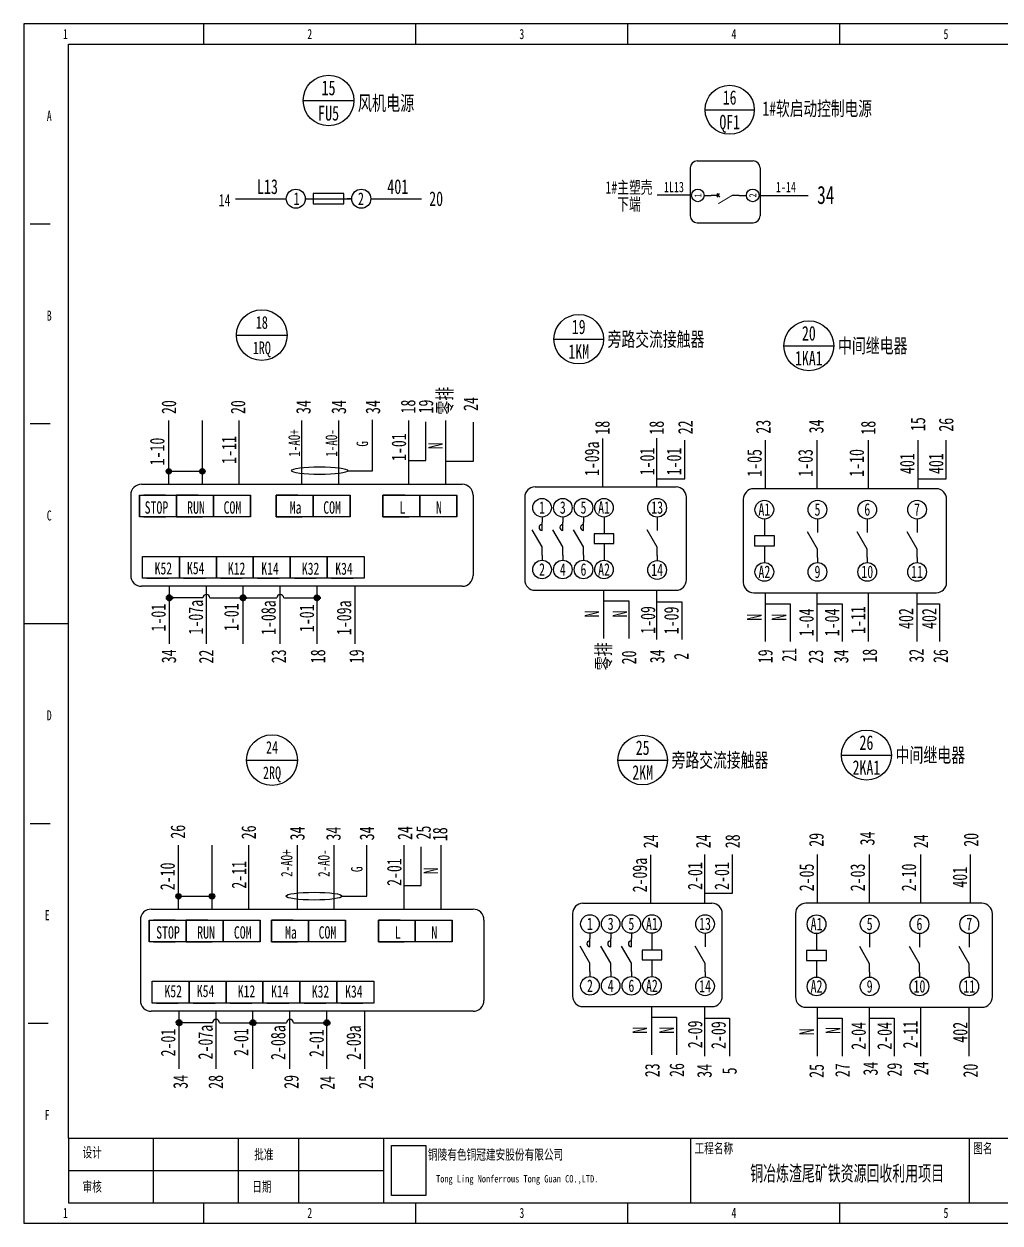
# Model space of a CAD drawing. Header units: millimetres. Extents: x 401220 to 2750366, y -101310 to 943175.
# Drawn here: x 1247710 to 1283485, y 279611 to 323583 of the extents above; entities that cross this region are included whole.
import ezdxf
from ezdxf.enums import TextEntityAlignment as Align

# ---------------------------------------------------------------- set-up
doc = ezdxf.new("R2010")
doc.units = ezdxf.units.MM
doc.linetypes.add('ACAD_ISO03W100', pattern=[30, 12, -18])
doc.layers.add('SW', color=8, linetype='Continuous', lineweight=20)
doc.styles.add('IDQSTYLE', font='NSimSun.ttf', dxfattribs={"width": 0.7})
doc.styles.add('标准', font='NSimSun.ttf', dxfattribs={"width": 0.667})

msp = doc.modelspace()

# ---------------------------------------------------------------- hatches: boundary and pattern name
h = msp.add_hatch(color=256)
h.dxf.hatch_style = 1
h.paths.add_polyline_path([(1253018.8, 307179.9), (1253018.8, 307278.2, -0.4142136), (1253117, 307179.9)])
h.paths.add_polyline_path([(1253018.8, 307081.7), (1253018.8, 307278.2, -0.4142136), (1253117, 307179.9, -0.4142136)])
h.paths.add_polyline_path([(1253018.8, 307081.7, -1), (1253018.8, 307278.2)])
h = msp.add_hatch(color=256)
h.dxf.hatch_style = 1
h.paths.add_polyline_path([(1253018.8, 307278.2), (1253018.8, 307179.9), (1253117, 307179.9, 0.4142136)])
h = msp.add_hatch(color=256)
h.dxf.hatch_style = 1
h.paths.add_polyline_path([(1254247.3, 307278.2), (1254247.3, 307179.9), (1254345.6, 307179.9, 0.4142136)])
h.paths.add_polyline_path([(1254345.6, 307179.9), (1254247.3, 307179.9), (1254247.3, 307081.7, 0.4142136)])
h.paths.add_polyline_path([(1254247.3, 307278.2, 0.4142136), (1254149.1, 307179.9, 0.4142136), (1254247.3, 307081.7), (1254247.3, 307179.9)])
at = {"linetype": 'ACAD_ISO03W100'}
h = msp.add_hatch(color=256, dxfattribs=at)
h.dxf.hatch_style = 1
h.paths.add_polyline_path([(1253041.3, 302650.5, 0.4142136), (1252929.8, 302539, 0.4142136), (1253041.3, 302427.6)])
h.paths.add_polyline_path([(1253041.3, 302427.6, 0.4142136), (1253152.7, 302539, 0.4142136), (1253041.3, 302650.5)])
h = msp.add_hatch(color=256, dxfattribs=at)
h.dxf.hatch_style = 1
h.paths.add_polyline_path([(1255748.8, 302650.5, 0.4142136), (1255637.4, 302539, 0.4142136), (1255748.8, 302427.6)])
h.paths.add_polyline_path([(1255748.8, 302427.6, 0.4142136), (1255860.3, 302539, 0.4142136), (1255748.8, 302650.5)])
h = msp.add_hatch(color=256, dxfattribs=at)
h.dxf.hatch_style = 1
h.paths.add_polyline_path([(1258456.4, 302650.5, 0.4142136), (1258344.9, 302539, 0.4142136), (1258456.4, 302427.6)])
h.paths.add_polyline_path([(1258456.4, 302427.6, 0.4142136), (1258567.8, 302539, 0.4142136), (1258456.4, 302650.5)])
h = msp.add_hatch(color=256)
h.dxf.hatch_style = 1
h.paths.add_polyline_path([(1253373.5, 291694.5), (1253373.5, 291596.3), (1253471.7, 291596.3, 0.4142136)])
h.paths.add_polyline_path([(1253471.7, 291596.3), (1253373.5, 291596.3), (1253373.5, 291498.1, 0.4142136)])
h.paths.add_polyline_path([(1253373.5, 291694.5, 0.4142136), (1253275.3, 291596.3, 0.4142136), (1253373.5, 291498.1), (1253373.5, 291596.3)])
h = msp.add_hatch(color=256)
h.dxf.hatch_style = 1
h.paths.add_polyline_path([(1254602.1, 291694.5), (1254602.1, 291596.3), (1254700.3, 291596.3, 0.4142136)])
h.paths.add_polyline_path([(1254700.3, 291596.3), (1254602.1, 291596.3), (1254602.1, 291498.1, 0.4142136)])
h.paths.add_polyline_path([(1254602.1, 291694.5, 0.4142136), (1254503.8, 291596.3, 0.4142136), (1254602.1, 291498.1), (1254602.1, 291596.3)])
h = msp.add_hatch(color=256, dxfattribs=at)
h.dxf.hatch_style = 1
h.paths.add_polyline_path([(1253396, 287066.8, 0.4142136), (1253284.5, 286955.4, 0.4142136), (1253396, 286843.9)])
h.paths.add_polyline_path([(1253396, 286843.9, 0.4142136), (1253507.4, 286955.4, 0.4142136), (1253396, 287066.8)])
h = msp.add_hatch(color=256, dxfattribs=at)
h.dxf.hatch_style = 1
h.paths.add_polyline_path([(1256103.5, 287066.8, 0.4142136), (1255992.1, 286955.4, 0.4142136), (1256103.5, 286843.9)])
h.paths.add_polyline_path([(1256103.5, 286843.9, 0.4142136), (1256215, 286955.4, 0.4142136), (1256103.5, 287066.8)])
h = msp.add_hatch(color=256, dxfattribs=at)
h.dxf.hatch_style = 1
h.paths.add_polyline_path([(1258811.1, 287066.8, 0.4142136), (1258699.6, 286955.4, 0.4142136), (1258811.1, 286843.9)])
h.paths.add_polyline_path([(1258811.1, 286843.9, 0.4142136), (1258922.5, 286955.4, 0.4142136), (1258811.1, 287066.8)])

# ---------------------------------------------------------------- linework, layer by layer
at = {"ltscale": 4}
for p, q in [((1254298.3, 322843.1), (1254298.3, 323583.3)), ((1262071.1, 322843.1), (1262071.1, 323583.3)), ((1269843.9, 322843.1), (1269843.9, 323583.3)), ((1277616.7, 322843.1), (1277616.7, 323583.3)), ((1247932, 316254.7), (1248672.3, 316254.7)), ((1247932, 308926), (1248672.3, 308926)), ((1247709.9, 301597.4), (1249338.5, 301597.4)), ((1247932, 294268.7), (1248672.3, 294268.7)), ((1247858, 286940.1), (1248598.2, 286940.1)), ((1249338.5, 282720.6), (1307967.7, 282720.6)), ((1249703, 282720.6), (1308332.3, 282720.6)), ((1249784.7, 282720.6), (1308413.9, 282720.6)), ((1250149.2, 282720.6), (1308778.5, 282720.6)), ((1252447.6, 282720.6), (1252447.6, 280351.7)), ((1255556.7, 282720.6), (1255556.7, 280351.7)), ((1257777.5, 282720.6), (1257777.5, 280351.7)), ((1260886.7, 282720.6), (1260886.7, 280351.7)), ((1272138.7, 282720.6), (1272138.7, 280351.7)), ((1282354.4, 282720.6), (1282354.4, 280351.7)), ((1249338.5, 281536.1), (1260886.7, 281536.1)), ((1254298.3, 279611.4), (1254298.3, 280351.7)), ((1262071.1, 279611.4), (1262071.1, 280351.7)), ((1269843.9, 279611.4), (1269843.9, 280351.7)), ((1277616.7, 279611.4), (1277616.7, 280351.7))]:
    msp.add_line(p, q, dxfattribs=at)
for p, q in [((1249338.5, 282720.6), (1249338.5, 322843.1)), ((1249338.5, 322843.1), (1308778.5, 322843.1)), ((1257944, 320777.2), (1259803, 320777.2)), ((1272675.5, 320438), (1274478.1, 320438)), ((1272385.7, 318559.4), (1274436.7, 318559.4)), ((1272129.3, 318303.1), (1272129.3, 316552.3)), ((1274693.1, 318303.1), (1274693.1, 316552.3)), ((1257325.2, 317154.4), (1255466.2, 317154.4)), ((1258057, 317175.5), (1258021.2, 317175.5)), ((1258057, 317175.5), (1258312.8, 317175.5)), ((1258312.8, 317361.4), (1258312.8, 316989.6)), ((1259428.2, 317361.4), (1258312.8, 317361.4)), ((1258312.8, 317175.5), (1259428.2, 317175.5)), ((1259428.2, 316989.6), (1259428.2, 317361.4)), ((1259428.2, 317175.5), (1259696.9, 317175.5)), ((1259725.2, 317175.5), (1259559.2, 317175.5)), ((1260421.8, 317176.1), (1262280.8, 317176.1)), ((1271795.9, 317302.6), (1270917.5, 317302.6)), ((1272134.3, 317302.6), (1271375.5, 317302.6)), ((1272639.1, 317297.1), (1272898.5, 317297.1)), ((1273154.8, 317297.1), (1272898.5, 317297.1)), ((1273110, 317364.4), (1273199.7, 317229.8)), ((1273118.2, 317229.8), (1273198.1, 317364.4)), ((1273924, 317297.1), (1273667.6, 317297.1)), ((1273924, 317297.1), (1274190, 317297.1)), ((1274651.5, 317297.1), (1276452, 317297.1)), ((1258312.8, 316989.6), (1259428.2, 316989.6)), ((1272385.7, 316295.9), (1274436.7, 316295.9)), ((1255497.4, 312172.1), (1257356.9, 312172.1)), ((1267134.4, 312023), (1268952.1, 312023)), ((1275562.4, 311783.7), (1277393.2, 311783.7)), ((1253018.8, 306939.6), (1253018.8, 309046.1)), ((1253018.8, 306706.3), (1253018.8, 308812.8)), ((1254247.3, 306939.6), (1254247.3, 309046.1)), ((1254247.3, 306706.3), (1254247.3, 308812.8)), ((1255601.1, 306939.6), (1255601.1, 309046.1)), ((1255601.1, 306706.3), (1255601.1, 308812.8)), ((1257899.5, 306939.6), (1257899.5, 309046.1)), ((1257899.5, 306706.3), (1257899.5, 308812.8)), ((1259253.3, 306939.6), (1259253.3, 309046.1)), ((1259253.3, 306706.3), (1259253.3, 308812.8)), ((1260483.2, 307199.7), (1260483.2, 309063.8)), ((1261815.1, 306939.6), (1261815.1, 309046.1)), ((1261815.1, 306706.3), (1261815.1, 308812.8)), ((1262443.1, 307575.9), (1262443.1, 308995.8)), ((1263168.9, 306939.6), (1263168.9, 309046.1)), ((1263168.9, 306706.3), (1263168.9, 308812.8)), ((1264185.9, 307555.5), (1264185.9, 308975.4)), ((1268931.3, 306604.2), (1268931.3, 308378.9)), ((1270911.2, 306609.7), (1270911.2, 308397.1)), ((1271928.2, 306906.4), (1271928.2, 308326.3)), ((1274883.7, 306538.9), (1274883.7, 308326.3)), ((1276788, 306538.9), (1276788, 308326.3)), ((1278664.1, 306538.9), (1278664.1, 308326.3)), ((1280489.1, 306538.9), (1280489.1, 308326.3)), ((1281506.1, 306906.4), (1281506.1, 308326.3)), ((1261815.1, 307575.9), (1262443.1, 307575.9)), ((1263168.9, 307555.5), (1264185.9, 307555.5)), ((1253018.8, 307179.9), (1254247.3, 307179.9)), ((1259574.4, 307199.7), (1260483.2, 307199.7)), ((1252022.4, 306706.3), (1259184.4, 306706.3)), ((1257243.3, 306706.3), (1263771.9, 306706.3)), ((1266441.1, 306604.2), (1271612.3, 306604.2)), ((1270911.2, 306906.4), (1271928.2, 306906.4)), ((1281147.8, 306538.9), (1274457.2, 306538.9)), ((1280489.1, 306906.4), (1281506.1, 306906.4)), ((1251946.7, 306307.6), (1251946.7, 305510.1)), ((1251946.7, 306307.6), (1253300.5, 306307.6)), ((1251946.7, 305510.1), (1251946.7, 306307.6)), ((1252897.1, 306307.6), (1252099.6, 306307.6)), ((1254098, 306307.6), (1253300.5, 306307.6)), ((1253300.5, 306307.6), (1253300.5, 305510.1)), ((1253300.5, 305510.1), (1253300.5, 306307.6)), ((1253300.5, 306307.6), (1253300.5, 305510.1)), ((1253300.5, 306307.6), (1254654.2, 306307.6)), ((1253300.5, 305510.1), (1253300.5, 306307.6)), ((1254654.2, 306307.6), (1254654.2, 305510.1)), ((1254654.2, 306307.6), (1256008, 306307.6)), ((1254654.2, 305510.1), (1254654.2, 306307.6)), ((1256008, 306307.6), (1256008, 305510.1)), ((1256008, 305510.1), (1256008, 306307.6)), ((1257750.1, 306307.6), (1256952.6, 306307.6)), ((1256952.6, 306307.6), (1256952.6, 305510.1)), ((1256952.6, 305510.1), (1256952.6, 306307.6)), ((1256952.6, 306307.6), (1256952.6, 305510.1)), ((1256952.6, 306307.6), (1258306.4, 306307.6)), ((1256952.6, 305510.1), (1256952.6, 306307.6)), ((1258306.4, 306307.6), (1258306.4, 305510.1)), ((1258306.4, 306307.6), (1259660.1, 306307.6)), ((1258306.4, 305510.1), (1258306.4, 306307.6)), ((1259660.1, 306307.6), (1259660.1, 305510.1)), ((1259660.1, 305510.1), (1259660.1, 306307.6)), ((1261665.7, 306307.6), (1260868.2, 306307.6)), ((1260868.2, 306307.6), (1260868.2, 305510.1)), ((1260868.2, 305510.1), (1260868.2, 306307.6)), ((1260868.2, 306307.6), (1260868.2, 305510.1)), ((1260868.2, 306307.6), (1262222, 306307.6)), ((1260868.2, 305510.1), (1260868.2, 306307.6)), ((1262222, 306307.6), (1262222, 305510.1)), ((1262222, 306307.6), (1263575.8, 306307.6)), ((1262222, 305510.1), (1262222, 306307.6)), ((1263575.8, 306307.6), (1263575.8, 305510.1)), ((1263575.8, 305510.1), (1263575.8, 306307.6)), ((1266062.4, 306225.5), (1266062.4, 303195.9)), ((1271991, 303195.9), (1271991, 306225.5)), ((1274075.8, 306157.5), (1274075.8, 303106.2)), ((1281529.2, 303106.2), (1281529.2, 306157.5)), ((1253300.5, 305510.1), (1251946.7, 305510.1)), ((1252099.6, 305510.1), (1252897.1, 305510.1)), ((1253300.5, 305510.1), (1254098, 305510.1)), ((1254654.2, 305510.1), (1253300.5, 305510.1)), ((1253453.4, 305510.1), (1254250.9, 305510.1)), ((1256008, 305510.1), (1254654.2, 305510.1)), ((1256952.6, 305510.1), (1257750.1, 305510.1)), ((1258306.4, 305510.1), (1256952.6, 305510.1)), ((1257105.5, 305510.1), (1257903, 305510.1)), ((1259660.1, 305510.1), (1258306.4, 305510.1)), ((1260868.2, 305510.1), (1261665.7, 305510.1)), ((1262222, 305510.1), (1260868.2, 305510.1)), ((1261021.1, 305510.1), (1261818.6, 305510.1)), ((1263575.8, 305510.1), (1262222, 305510.1)), ((1266698.8, 305502.5), (1266698.8, 305314)), ((1266698.8, 305011), (1266698.8, 305314)), ((1267458.9, 305502.5), (1267458.9, 305314)), ((1267458.9, 305011), (1267458.9, 305314)), ((1268216.3, 305502.5), (1268216.3, 305314)), ((1268216.3, 305011), (1268216.3, 305314)), ((1268971, 305502.5), (1268971, 305314)), ((1268971, 305314), (1268971, 304889.9)), ((1270917.5, 305500), (1270917.5, 305310.2)), ((1270917.5, 305310.2), (1270917.5, 305005.1)), ((1274847.7, 305429.3), (1274847.7, 305239.4)), ((1274847.7, 305239.4), (1274847.7, 304812.3)), ((1276794.3, 305429.3), (1276794.3, 305239.4)), ((1276794.3, 305239.4), (1276794.3, 304934.3)), ((1278619.3, 305429.3), (1278619.3, 305239.4)), ((1278619.3, 305239.4), (1278619.3, 304934.3)), ((1280444.2, 305429.3), (1280444.2, 305239.4)), ((1280444.2, 305239.4), (1280444.2, 304934.3)), ((1266698.8, 304405.1), (1266335.3, 305034.8)), ((1267458.9, 304405.1), (1267095.3, 305034.8)), ((1268216.3, 304405.1), (1267852.7, 305034.8)), ((1268607.5, 304889.9), (1268607.5, 304526.3)), ((1269334.6, 304889.9), (1268607.5, 304889.9)), ((1269334.6, 304526.3), (1269334.6, 304889.9)), ((1270917.5, 304394.8), (1270551.4, 305029)), ((1274481.6, 304812.3), (1274481.6, 304446.1)), ((1275213.9, 304812.3), (1274481.6, 304812.3)), ((1275213.9, 304446.1), (1275213.9, 304812.3)), ((1276794.3, 304324.1), (1276428.1, 304958.3)), ((1278619.3, 304324.1), (1278253.1, 304958.3)), ((1280444.2, 304324.1), (1280078.1, 304958.3)), ((1266698.8, 304102.2), (1266698.8, 304405.1)), ((1267458.9, 304102.2), (1267458.9, 304405.1)), ((1268216.3, 304102.2), (1268216.3, 304405.1)), ((1268607.5, 304526.3), (1269334.6, 304526.3)), ((1268971, 304526.3), (1268971, 304102.2)), ((1270917.5, 304089.7), (1270917.5, 304394.8)), ((1274481.6, 304446.1), (1275213.9, 304446.1)), ((1274847.7, 304446.1), (1274847.7, 304018.9)), ((1276794.3, 304018.9), (1276794.3, 304324.1)), ((1278619.3, 304018.9), (1278619.3, 304324.1)), ((1280444.2, 304018.9), (1280444.2, 304324.1)), ((1252054, 304060.1), (1253407.8, 304060.1)), ((1252054, 303262.6), (1252054, 304060.1)), ((1253407.8, 304060.1), (1253407.8, 303262.6)), ((1253407.8, 304060.1), (1254761.6, 304060.1)), ((1253407.8, 303262.6), (1253407.8, 304060.1)), ((1253407.8, 304060.1), (1254761.6, 304060.1)), ((1253407.8, 303262.6), (1253407.8, 304060.1)), ((1254761.6, 304060.1), (1256115.4, 304060.1)), ((1254761.6, 303262.6), (1254761.6, 304060.1)), ((1254761.6, 304060.1), (1254761.6, 303262.6)), ((1254761.6, 304060.1), (1254761.6, 303262.6)), ((1256115.4, 304060.1), (1256115.4, 303262.6)), ((1256115.4, 304060.1), (1257469.1, 304060.1)), ((1256115.4, 303262.6), (1256115.4, 304060.1)), ((1256115.4, 304060.1), (1257469.1, 304060.1)), ((1256115.4, 303262.6), (1256115.4, 304060.1)), ((1257469.1, 304060.1), (1258822.9, 304060.1)), ((1257469.1, 303262.6), (1257469.1, 304060.1)), ((1257469.1, 304060.1), (1257469.1, 303262.6)), ((1257469.1, 304060.1), (1257469.1, 303262.6)), ((1258822.9, 304060.1), (1258822.9, 303262.6)), ((1258822.9, 304060.1), (1260176.7, 304060.1)), ((1258822.9, 303262.6), (1258822.9, 304060.1)), ((1258822.9, 304060.1), (1260176.7, 304060.1)), ((1258822.9, 303262.6), (1258822.9, 304060.1)), ((1260176.7, 304060.1), (1260176.7, 303262.6)), ((1260176.7, 304060.1), (1260176.7, 303262.6)), ((1266698.8, 304102.2), (1266698.8, 303916.8)), ((1267458.9, 304102.2), (1267458.9, 303916.8)), ((1268216.3, 304102.2), (1268216.3, 303916.8)), ((1268971, 304102.2), (1268971, 303916.8)), ((1270917.5, 304089.7), (1270917.5, 303903)), ((1274847.7, 304018.9), (1274847.7, 303832.2)), ((1276794.3, 304018.9), (1276794.3, 303832.2)), ((1278619.3, 304018.9), (1278619.3, 303832.2)), ((1280444.2, 304018.9), (1280444.2, 303832.2)), ((1253407.8, 303262.6), (1252054, 303262.6)), ((1252206.9, 303262.6), (1253004.4, 303262.6)), ((1254761.6, 303262.6), (1253407.8, 303262.6)), ((1254761.6, 303262.6), (1253407.8, 303262.6)), ((1253560.7, 303262.6), (1254358.2, 303262.6)), ((1256115.4, 303262.6), (1254761.6, 303262.6)), ((1254914.5, 303262.6), (1255712, 303262.6)), ((1257469.1, 303262.6), (1256115.4, 303262.6)), ((1257469.1, 303262.6), (1256115.4, 303262.6)), ((1256268.3, 303262.6), (1257065.8, 303262.6)), ((1258822.9, 303262.6), (1257469.1, 303262.6)), ((1257622, 303262.6), (1258419.5, 303262.6)), ((1260176.7, 303262.6), (1258822.9, 303262.6)), ((1260176.7, 303262.6), (1258822.9, 303262.6)), ((1258975.8, 303262.6), (1259773.3, 303262.6)), ((1253041.3, 300854.9), (1253041.3, 302961.4)), ((1254268.6, 302539), (1253041.3, 302539)), ((1254395.1, 300854.9), (1254395.1, 302961.4)), ((1254521.5, 302539), (1255748.8, 302539)), ((1255748.8, 300854.9), (1255748.8, 302961.4)), ((1255748.8, 302539), (1256976.1, 302539)), ((1257102.6, 300854.9), (1257102.6, 302961.4)), ((1257229.1, 302539), (1258456.4, 302539)), ((1258456.4, 300854.9), (1258456.4, 302961.4)), ((1259846.8, 300854.9), (1259846.8, 302961.4)), ((1266441.1, 302817.2), (1271612.3, 302817.2)), ((1268968, 301042.5), (1268968, 302817.2)), ((1270911.2, 301008.1), (1270911.2, 302795.5)), ((1274457.2, 302724.8), (1281147.8, 302724.8)), ((1274883.7, 300937.3), (1274883.7, 302724.8)), ((1276788, 300937.3), (1276788, 302724.8)), ((1278664.1, 300937.3), (1278664.1, 302724.8)), ((1280444.2, 300937.3), (1280444.2, 302724.8)), ((1268968, 302426.1), (1269876.6, 302426.1)), ((1269876.6, 302426.1), (1269876.6, 301042.5)), ((1270911.2, 302391.8), (1271819.8, 302391.8)), ((1271819.8, 302391.8), (1271819.8, 301008.1)), ((1274883.7, 302321), (1275792.3, 302321)), ((1275792.3, 302321), (1275792.3, 300937.3)), ((1276788, 302321), (1277696.5, 302321)), ((1277696.5, 302321), (1277696.5, 300937.3)), ((1280444.2, 302321), (1281261.9, 302321)), ((1281261.9, 302321), (1281261.9, 300937.3)), ((1255871.4, 296588.5), (1257730.9, 296588.5)), ((1269477.9, 296588.5), (1271295.7, 296588.5)), ((1277673.6, 296772.3), (1279504.4, 296772.3)), ((1253373.5, 291356), (1253373.5, 293462.5)), ((1254602.1, 291356), (1254602.1, 293462.5)), ((1255955.8, 291356), (1255955.8, 293462.5)), ((1257729.9, 291356), (1257729.9, 293462.5)), ((1259083.7, 291356), (1259083.7, 293462.5)), ((1260279.8, 291598.4), (1260279.8, 293462.5)), ((1261645.5, 291356), (1261645.5, 293462.5)), ((1262273.5, 291992.3), (1262273.5, 293412.1)), ((1262999.3, 291356), (1262999.3, 293462.5)), ((1253373.5, 291122.7), (1253373.5, 293229.2)), ((1254602.1, 291122.7), (1254602.1, 293229.2)), ((1255955.8, 291122.7), (1255955.8, 293229.2)), ((1257729.9, 291122.7), (1257729.9, 293229.2)), ((1259083.7, 291122.7), (1259083.7, 293229.2)), ((1261645.5, 291122.7), (1261645.5, 293229.2)), ((1262999.3, 291122.7), (1262999.3, 293229.2)), ((1270686.9, 291336.8), (1270686.9, 293111.5)), ((1272666.8, 291336.8), (1272666.8, 293124.2)), ((1273683.8, 291704.3), (1273683.8, 293124.2)), ((1276796.6, 291336.8), (1276796.6, 293124.2)), ((1278700.9, 291336.8), (1278700.9, 293124.2)), ((1280577, 291336.8), (1280577, 293124.2)), ((1282402, 291336.8), (1282402, 293124.2)), ((1261645.5, 291992.3), (1262273.5, 291992.3)), ((1253373.5, 291596.3), (1254602.1, 291596.3)), ((1259371.1, 291598.4), (1260279.8, 291598.4)), ((1272666.8, 291704.3), (1273683.8, 291704.3)), ((1252377.1, 291122.7), (1259539.1, 291122.7)), ((1257598, 291122.7), (1264169.4, 291122.7)), ((1268196.7, 291336.8), (1272928, 291336.8)), ((1282823.6, 291336.8), (1276370.2, 291336.8)), ((1252301.4, 290723.9), (1252301.4, 289926.4)), ((1252301.4, 290723.9), (1253655.2, 290723.9)), ((1252301.4, 289926.4), (1252301.4, 290723.9)), ((1253251.8, 290723.9), (1252454.3, 290723.9)), ((1254452.7, 290723.9), (1253655.2, 290723.9)), ((1253655.2, 290723.9), (1253655.2, 289926.4)), ((1253655.2, 289926.4), (1253655.2, 290723.9)), ((1253655.2, 290723.9), (1253655.2, 289926.4)), ((1253655.2, 290723.9), (1255008.9, 290723.9)), ((1253655.2, 289926.4), (1253655.2, 290723.9)), ((1255008.9, 290723.9), (1255008.9, 289926.4)), ((1255008.9, 290723.9), (1256362.7, 290723.9)), ((1255008.9, 289926.4), (1255008.9, 290723.9)), ((1256362.7, 290723.9), (1256362.7, 289926.4)), ((1256362.7, 289926.4), (1256362.7, 290723.9)), ((1257580.5, 290723.9), (1256783, 290723.9)), ((1256783, 290723.9), (1256783, 289926.4)), ((1256783, 289926.4), (1256783, 290723.9)), ((1256783, 290723.9), (1256783, 289926.4)), ((1256783, 290723.9), (1258136.8, 290723.9)), ((1256783, 289926.4), (1256783, 290723.9)), ((1258136.8, 290723.9), (1258136.8, 289926.4)), ((1258136.8, 290723.9), (1259490.5, 290723.9)), ((1258136.8, 289926.4), (1258136.8, 290723.9)), ((1259490.5, 290723.9), (1259490.5, 289926.4)), ((1259490.5, 289926.4), (1259490.5, 290723.9)), ((1261496.1, 290723.9), (1260698.6, 290723.9)), ((1260698.6, 290723.9), (1260698.6, 289926.4)), ((1260698.6, 289926.4), (1260698.6, 290723.9)), ((1260698.6, 290723.9), (1260698.6, 289926.4)), ((1260698.6, 290723.9), (1262052.4, 290723.9)), ((1260698.6, 289926.4), (1260698.6, 290723.9)), ((1262052.4, 290723.9), (1262052.4, 289926.4)), ((1262052.4, 290723.9), (1263406.2, 290723.9)), ((1262052.4, 289926.4), (1262052.4, 290723.9)), ((1263406.2, 290723.9), (1263406.2, 289926.4)), ((1263406.2, 289926.4), (1263406.2, 290723.9)), ((1267818, 290958.1), (1267818, 287928.5)), ((1273306.7, 287928.5), (1273306.7, 290958.1)), ((1275988.8, 290955.4), (1275988.8, 287904.1)), ((1283205, 287904.1), (1283205, 290955.4)), ((1268454.4, 290235), (1268454.4, 290046.6)), ((1269214.5, 290235), (1269214.5, 290046.6)), ((1269971.9, 290235), (1269971.9, 290046.6)), ((1270726.6, 290235), (1270726.6, 290046.6)), ((1272673.1, 290232.6), (1272673.1, 290042.8)), ((1276760.7, 290227.2), (1276760.7, 290037.3)), ((1278707.2, 290227.2), (1278707.2, 290037.3)), ((1280532.2, 290227.2), (1280532.2, 290037.3)), ((1282357.2, 290227.2), (1282357.2, 290037.3)), ((1253655.2, 289926.4), (1252301.4, 289926.4)), ((1252454.3, 289926.4), (1253251.8, 289926.4)), ((1253655.2, 289926.4), (1254452.7, 289926.4)), ((1255008.9, 289926.4), (1253655.2, 289926.4)), ((1253808.1, 289926.4), (1254605.6, 289926.4)), ((1256362.7, 289926.4), (1255008.9, 289926.4)), ((1256783, 289926.4), (1257580.5, 289926.4)), ((1258136.8, 289926.4), (1256783, 289926.4)), ((1256935.9, 289926.4), (1257733.4, 289926.4)), ((1259490.5, 289926.4), (1258136.8, 289926.4)), ((1260698.6, 289926.4), (1261496.1, 289926.4)), ((1262052.4, 289926.4), (1260698.6, 289926.4)), ((1260851.5, 289926.4), (1261649, 289926.4)), ((1263406.2, 289926.4), (1262052.4, 289926.4)), ((1268454.4, 289743.6), (1268454.4, 290046.6)), ((1269214.5, 289743.6), (1269214.5, 290046.6)), ((1269971.9, 289743.6), (1269971.9, 290046.6)), ((1270726.6, 290046.6), (1270726.6, 289622.4)), ((1272673.1, 290042.8), (1272673.1, 289737.6)), ((1276760.7, 290037.3), (1276760.7, 289610.1)), ((1278707.2, 290037.3), (1278707.2, 289732.2)), ((1280532.2, 290037.3), (1280532.2, 289732.2)), ((1282357.2, 290037.3), (1282357.2, 289732.2)), ((1268454.4, 289137.7), (1268090.8, 289767.4)), ((1269214.5, 289137.7), (1268850.9, 289767.4)), ((1269971.9, 289137.7), (1269608.3, 289767.4)), ((1270363, 289622.4), (1270363, 289258.9)), ((1271090.1, 289622.4), (1270363, 289622.4)), ((1271090.1, 289258.9), (1271090.1, 289622.4)), ((1272673.1, 289127.4), (1272307, 289761.6)), ((1276394.5, 289610.1), (1276394.5, 289244)), ((1277126.8, 289610.1), (1276394.5, 289610.1)), ((1277126.8, 289244), (1277126.8, 289610.1)), ((1278707.2, 289121.9), (1278341.1, 289756.1)), ((1280532.2, 289121.9), (1280166, 289756.1)), ((1282357.2, 289121.9), (1281991, 289756.1)), ((1268454.4, 288834.7), (1268454.4, 289137.7)), ((1269214.5, 288834.7), (1269214.5, 289137.7)), ((1269971.9, 288834.7), (1269971.9, 289137.7)), ((1270363, 289258.9), (1271090.1, 289258.9)), ((1270726.6, 289258.9), (1270726.6, 288834.7)), ((1272673.1, 288822.3), (1272673.1, 289127.4)), ((1276394.5, 289244), (1277126.8, 289244)), ((1276760.7, 289244), (1276760.7, 288816.8)), ((1278707.2, 288816.8), (1278707.2, 289121.9)), ((1280532.2, 288816.8), (1280532.2, 289121.9)), ((1282357.2, 288816.8), (1282357.2, 289121.9)), ((1252408.7, 288476.5), (1253762.5, 288476.5)), ((1252408.7, 287679), (1252408.7, 288476.5)), ((1252408.7, 288476.5), (1253762.5, 288476.5)), ((1252408.7, 287679), (1252408.7, 288476.5)), ((1253762.5, 288476.5), (1253762.5, 287679)), ((1253762.5, 288476.5), (1255116.3, 288476.5)), ((1253762.5, 287679), (1253762.5, 288476.5)), ((1253762.5, 288476.5), (1255116.3, 288476.5)), ((1253762.5, 287679), (1253762.5, 288476.5)), ((1253762.5, 288476.5), (1253762.5, 287679)), ((1253762.5, 288476.5), (1255116.3, 288476.5)), ((1253762.5, 287679), (1253762.5, 288476.5)), ((1253762.5, 288476.5), (1255116.3, 288476.5)), ((1253762.5, 287679), (1253762.5, 288476.5)), ((1255116.3, 288476.5), (1256470.1, 288476.5)), ((1255116.3, 287679), (1255116.3, 288476.5)), ((1255116.3, 288476.5), (1255116.3, 287679)), ((1255116.3, 288476.5), (1255116.3, 287679)), ((1255116.3, 288476.5), (1256470.1, 288476.5)), ((1255116.3, 287679), (1255116.3, 288476.5)), ((1255116.3, 288476.5), (1255116.3, 287679)), ((1255116.3, 288476.5), (1255116.3, 287679)), ((1256470.1, 288476.5), (1256470.1, 287679)), ((1256470.1, 288476.5), (1257823.8, 288476.5)), ((1256470.1, 287679), (1256470.1, 288476.5)), ((1256470.1, 288476.5), (1257823.8, 288476.5)), ((1256470.1, 287679), (1256470.1, 288476.5)), ((1256470.1, 288476.5), (1256470.1, 287679)), ((1256470.1, 288476.5), (1257823.8, 288476.5)), ((1256470.1, 287679), (1256470.1, 288476.5)), ((1256470.1, 288476.5), (1257823.8, 288476.5)), ((1256470.1, 287679), (1256470.1, 288476.5)), ((1257823.8, 288476.5), (1259177.6, 288476.5)), ((1257823.8, 287679), (1257823.8, 288476.5)), ((1257823.8, 288476.5), (1257823.8, 287679)), ((1257823.8, 288476.5), (1257823.8, 287679)), ((1257823.8, 287679), (1257823.8, 288476.5)), ((1257823.8, 288476.5), (1257823.8, 287679)), ((1257823.8, 288476.5), (1257823.8, 287679)), ((1259177.6, 288476.5), (1259177.6, 287679)), ((1259177.6, 288476.5), (1260531.4, 288476.5)), ((1259177.6, 287679), (1259177.6, 288476.5)), ((1259177.6, 288476.5), (1260531.4, 288476.5)), ((1259177.6, 287679), (1259177.6, 288476.5)), ((1260531.4, 288476.5), (1260531.4, 287679)), ((1260531.4, 288476.5), (1260531.4, 287679)), ((1268454.4, 288834.7), (1268454.4, 288649.4)), ((1269214.5, 288834.7), (1269214.5, 288649.4)), ((1269971.9, 288834.7), (1269971.9, 288649.4)), ((1270726.6, 288834.7), (1270726.6, 288649.4)), ((1272673.1, 288822.3), (1272673.1, 288635.6)), ((1276760.7, 288816.8), (1276760.7, 288630.1)), ((1278707.2, 288816.8), (1278707.2, 288630.1)), ((1280532.2, 288816.8), (1280532.2, 288630.1)), ((1282357.2, 288816.8), (1282357.2, 288630.1)), ((1253762.5, 287679), (1252408.7, 287679)), ((1253762.5, 287679), (1252408.7, 287679)), ((1252561.7, 287679), (1253359.2, 287679)), ((1252561.7, 287679), (1253359.2, 287679)), ((1255116.3, 287679), (1253762.5, 287679)), ((1255116.3, 287679), (1253762.5, 287679)), ((1253915.4, 287679), (1254712.9, 287679)), ((1256470.1, 287679), (1255116.3, 287679)), ((1255269.2, 287679), (1256066.7, 287679)), ((1257823.8, 287679), (1256470.1, 287679)), ((1257823.8, 287679), (1256470.1, 287679)), ((1257823.8, 287679), (1256470.1, 287679)), ((1257823.8, 287679), (1256470.1, 287679)), ((1256623, 287679), (1257420.5, 287679)), ((1259177.6, 287679), (1257823.8, 287679)), ((1257976.7, 287679), (1258774.2, 287679)), ((1260531.4, 287679), (1259177.6, 287679)), ((1260531.4, 287679), (1259177.6, 287679)), ((1259330.5, 287679), (1260128, 287679)), ((1253396, 285271.3), (1253396, 287377.8)), ((1254749.8, 285271.3), (1254749.8, 287377.8)), ((1256103.5, 285271.3), (1256103.5, 287377.8)), ((1257457.3, 285271.3), (1257457.3, 287377.8)), ((1258811.1, 285271.3), (1258811.1, 287377.8)), ((1260201.5, 285271.3), (1260201.5, 287377.8)), ((1268196.7, 287549.8), (1272928, 287549.8)), ((1270723.6, 285775), (1270723.6, 287549.8)), ((1270723.6, 287158.7), (1271632.2, 287158.7)), ((1271632.2, 287158.7), (1271632.2, 285775)), ((1272666.8, 285735.2), (1272666.8, 287522.6)), ((1276370.2, 287522.6), (1282823.6, 287522.6)), ((1276796.6, 285735.2), (1276796.6, 287522.6)), ((1278700.9, 285735.2), (1278700.9, 287522.6)), ((1280577, 285735.2), (1280577, 287522.6)), ((1282357.2, 285735.2), (1282357.2, 287522.6)), ((1254623.3, 286955.4), (1253396, 286955.4)), ((1254876.2, 286955.4), (1256103.5, 286955.4)), ((1256103.5, 286955.4), (1257330.8, 286955.4)), ((1257583.8, 286955.4), (1258811.1, 286955.4)), ((1272666.8, 287118.9), (1273575.4, 287118.9)), ((1273575.4, 287118.9), (1273575.4, 285735.2)), ((1276796.6, 287118.9), (1277705.2, 287118.9)), ((1277705.2, 287118.9), (1277705.2, 285735.2)), ((1278700.9, 287118.9), (1279609.5, 287118.9)), ((1279609.5, 287118.9), (1279609.5, 285735.2)), ((1249338.5, 282720.6), (1249338.5, 280351.7)), ((1249338.5, 280351.7), (1307967.7, 280351.7)), ((1249703, 280351.7), (1308332.3, 280351.7)), ((1249784.7, 280351.7), (1308413.9, 280351.7)), ((1250149.2, 280351.7), (1308778.5, 280351.7))]:
    msp.add_line(p, q)
at = {"ltscale": 10}
for p, q in [((1251623.7, 306307.6), (1251623.7, 303360.2)), ((1264170.7, 306307.6), (1264170.7, 303360.2)), ((1263771.9, 302961.4), (1252022.4, 302961.4)), ((1251978.4, 290723.9), (1251978.4, 287776.6)), ((1264568.1, 290723.9), (1264568.1, 287776.6)), ((1264169.4, 287377.8), (1252377.1, 287377.8))]:
    msp.add_line(p, q, dxfattribs=at)
at = {"ltscale": 4}
msp.add_lwpolyline([(1247709.9, 279611.4), (1309834, 279611.4), (1309834, 323583.3), (1247709.9, 323583.3)], close=True, dxfattribs=at)
at = {"const_width": 35.9}
msp.add_lwpolyline([(1273667.6, 317297.1), (1273154.8, 316989.4)], dxfattribs=at)
msp.add_lwpolyline([(1261176.3, 282451.5), (1262439.7, 282451.5), (1262439.7, 280620.2), (1261176.3, 280620.2)], close=True)
for centre, radius in [((1258873.5, 320777.2), 929.5), ((1273576.8, 320438), 901.3), ((1257672.6, 317175.5), 348.6), ((1260073.8, 317175.5), 348.6), ((1272408.3, 317297.1), 230.7), ((1274420.7, 317297.1), 230.7), ((1256427.1, 312172.1), 929.7), ((1268043.3, 312023), 908.9), ((1276477.8, 311783.7), 915.4), ((1253018.8, 307179.9), 98.2), ((1254247.3, 307179.9), 98.2), ((1266698.8, 305843.3), 340.8), ((1267458.9, 305843.3), 340.8), ((1268216.3, 305843.3), 340.8), ((1268971, 305843.3), 340.8), ((1270917.5, 305843.3), 343.3), ((1274847.7, 305772.5), 343.3), ((1276794.3, 305772.5), 343.3), ((1278619.3, 305772.5), 343.3), ((1280444.2, 305772.5), 343.3), ((1266698.8, 303576), 340.8), ((1267458.9, 303576), 340.8), ((1268216.3, 303576), 340.8), ((1268971, 303576), 340.8), ((1270917.5, 303559.7), 343.3), ((1274847.7, 303489), 343.3), ((1276794.3, 303489), 343.3), ((1278619.3, 303489), 343.3), ((1280444.2, 303489), 343.3), ((1256801.1, 296588.5), 929.7), ((1270386.8, 296588.5), 908.9), ((1278589, 296772.3), 915.4), ((1253373.5, 291596.3), 98.2), ((1254602.1, 291596.3), 98.2), ((1268454.4, 290575.9), 340.8), ((1269214.5, 290575.9), 340.8), ((1269971.9, 290575.9), 340.8), ((1270726.6, 290575.9), 340.8), ((1272673.1, 290575.9), 343.3), ((1276760.7, 290570.4), 343.3), ((1278707.2, 290570.4), 343.3), ((1280532.2, 290570.4), 343.3), ((1282357.2, 290570.4), 343.3), ((1268454.4, 288308.5), 340.8), ((1269214.5, 288308.5), 340.8), ((1269971.9, 288308.5), 340.8), ((1270726.6, 288308.5), 340.8), ((1272673.1, 288292.3), 343.3), ((1276760.7, 288286.8), 343.3), ((1278707.2, 288286.8), 343.3), ((1280532.2, 288286.8), 343.3), ((1282357.2, 288286.8), 343.3)]:
    msp.add_circle(centre, radius)
at = {"linetype": 'ACAD_ISO03W100'}
for centre in [(1253041.3, 302539), (1255748.8, 302539), (1258456.4, 302539), (1253396, 286955.4), (1256103.5, 286955.4), (1258811.1, 286955.4)]:
    msp.add_circle(centre, 111.4, dxfattribs=at)
for centre, radius, start, end in [((1272385.7, 318303.1), 256.4, 90, 180), ((1274436.7, 318303.1), 256.4, 0, 90), ((1272385.7, 316552.3), 256.4, 180, 270), ((1274436.7, 316552.3), 256.4, 270, 0), ((1266441.1, 306225.5), 378.7, 90, 180), ((1271612.3, 306225.5), 378.7, 0, 90), ((1274457.2, 306157.5), 381.4, 90, 180), ((1281147.8, 306157.5), 381.4, 0, 90), ((1266698.8, 305120.1), 109.1, 90, 270), ((1267458.9, 305120.1), 109.1, 90, 270), ((1268216.3, 305120.1), 109.1, 90, 270), ((1266441.1, 303195.9), 378.7, 180, 270), ((1271612.3, 303195.9), 378.7, 270, 0), ((1274457.2, 303106.2), 381.4, 180, 270), ((1281147.8, 303106.2), 381.4, 270, 0), ((1254395.1, 302537.2), 126.5, 0.83088, 179.16912), ((1257102.6, 302537.2), 126.5, 0.83088, 179.16912), ((1268196.7, 290958.1), 378.7, 90, 180), ((1272928, 290958.1), 378.7, 0, 90), ((1276370.2, 290955.4), 381.4, 90, 180), ((1282823.6, 290955.4), 381.4, 0, 90), ((1268454.4, 289852.7), 109.1, 90, 270), ((1269214.5, 289852.7), 109.1, 90, 270), ((1269971.9, 289852.7), 109.1, 90, 270), ((1268196.7, 287928.5), 378.7, 180, 270), ((1272928, 287928.5), 378.7, 270, 0), ((1276370.2, 287904.1), 381.4, 180, 270), ((1282823.6, 287904.1), 381.4, 270, 0), ((1254749.8, 286953.6), 126.5, 0.83088, 179.16912), ((1257457.3, 286953.6), 126.5, 0.83088, 179.16912)]:
    msp.add_arc(centre, radius, start, end)
at = {"ltscale": 10}
for centre, start, end in [((1252022.4, 306307.6), 90, 180), ((1263771.9, 306307.6), 0, 90), ((1252022.4, 303360.2), 180, 270), ((1263771.9, 303360.2), 270, 0), ((1252377.1, 290723.9), 90, 180), ((1264169.4, 290723.9), 0, 90), ((1252377.1, 287776.6), 180, 270), ((1264169.4, 287776.6), 270, 0)]:
    msp.add_arc(centre, 398.7, start, end, dxfattribs=at)
for centre in [(1258545.4, 307199.7), (1258342.1, 291598.4)]:
    msp.add_ellipse(centre, major_axis=(1029, 0), ratio=0.1386099)

# ---------------------------------------------------------------- texts
at = {"style": 'IDQSTYLE', "width": 0.7}
for s, p in [('1', (1249227.5, 322917.1)), ('2', (1258184.7, 322917.1)), ('3', (1265957.5, 322917.1)), ('4', (1273730.3, 322917.1)), ('5', (1281503.1, 322917.1)), ('A', (1248635.2, 319919)), ('B', (1248635.2, 312590.4)), ('C', (1248635.2, 305261.7)), ('D', (1248635.2, 297933.1)), ('E', (1248561.2, 290604.4)), ('F', (1248561.2, 283275.8)), ('1', (1249227.5, 279685.5)), ('2', (1258184.7, 279685.5)), ('3', (1265957.5, 279685.5)), ('4', (1273730.3, 279685.5)), ('5', (1281503.1, 279685.5))]:
    msp.add_text(s, height=370.9, dxfattribs=at).set_placement(p, align=Align.BOTTOM_CENTER)
for s, height, p in [('15', 542.19, (1258873.5, 321241.9)), ('风机电源', 542.19, (1260982.4, 320682.8)), ('16', 525.76, (1273576.8, 320888.7)), ('FU5', 542.19, (1258873.5, 320312.4)), ('1#软启动控制电源', 525.76, (1276783.7, 320482.9)), ('QF1', 525.76, (1273576.8, 319987.4)), ('L13', 542.19, (1256632.1, 317619.8)), ('401', 542.19, (1261412.4, 317619.8)), ('1#主塑壳', 451.83, (1269885.8, 317590.6)), ('1L13', 384.56, (1271533, 317605)), ('1-14', 384.56, (1275638.7, 317605)), ('34', 664.91, (1277099.8, 317315.5)), ('14', 451.83, (1255063.1, 317119.7)), ('20', 533.98, (1262816.5, 317175.6)), ('下端', 451.83, (1269885.8, 316975.2)), ('18', 464.87, (1256427.1, 312637)), ('19', 530.18, (1268043.3, 312477.4)), ('20', 533.98, (1276477.8, 312241.4)), ('1RQ', 464.87, (1256427.1, 311707.2)), ('1KM', 530.18, (1268043.3, 311568.6)), ('1KA1', 533.98, (1276477.8, 311326)), ('24', 464.87, (1256801.1, 297053.3)), ('25', 530.18, (1270386.8, 297042.9)), ('26', 533.98, (1278589, 297230)), ('2KM', 530.18, (1270386.8, 296134)), ('2KA1', 533.98, (1278589, 296314.6)), ('2RQ', 464.87, (1256801.1, 296123.6))]:
    msp.add_text(s, height=height, dxfattribs=at).set_placement(p, align=Align.MIDDLE_CENTER)
for s, p in [('1', (1257593, 316943.1)), ('2', (1259949.8, 316943.1))]:
    msp.add_text(s, height=464.7, dxfattribs=at).set_placement(p)
for s, height, p in [('1', 256.4, (1272536.5, 317297.1)), ('2', 256.4, (1274548.9, 317297.1)), ('零排', 533.98, (1263400.1, 309766.6)), ('20', 533.98, (1253286.4, 309533.6)), ('20', 533.98, (1255820.2, 309533.6)), ('34', 533.98, (1258217.3, 309533.6)), ('34', 533.98, (1259514.4, 309533.6)), ('34', 533.98, (1260764.8, 309533.6)), ('18', 533.98, (1262055.5, 309553.2)), ('19', 533.98, (1262709, 309554)), ('24', 533.98, (1264351.1, 309646.9)), ('15', 533.98, (1280742.9, 308907.5)), ('1-AO+', 421.66, (1257828.6, 308219.1)), ('18', 533.98, (1269174.5, 308777.3)), ('18', 533.98, (1271162.4, 308777.3)), ('22', 533.98, (1272219.8, 308790.5)), ('23', 533.98, (1275072.9, 308812.9)), ('34', 533.98, (1277015.4, 308822.3)), ('18', 533.98, (1278919.8, 308777.3)), ('26', 533.98, (1281774.2, 308887.1)), ('1-10', 533.98, (1252857.5, 307903.6)), ('1-11', 533.98, (1255491.3, 307961.3)), ('1-AO-', 421.66, (1259190, 308219.1)), ('G', 421.7, (1260322.4, 308183.2)), ('1-01', 533.98, (1261716.6, 308064.7)), ('N', 530.2, (1263058.5, 308112.9)), ('1-09a', 530.18, (1268789.8, 307637.1)), ('1-01', 533.98, (1270818.1, 307538.6)), ('1-01', 533.98, (1271798.5, 307538.6)), ('1-05', 533.98, (1274749.2, 307486.8)), ('1-03', 533.98, (1276620.4, 307486.8)), ('1-10', 533.98, (1278496.7, 307486.8)), ('401', 533.98, (1280348.2, 307461.1)), ('401', 533.98, (1281406.4, 307461.1)), ('1-01', 533.98, (1252903, 301811.6)), ('1-07a', 533.98, (1254272.6, 301829.1)), ('1-01', 533.98, (1255578, 301829.1)), ('1-08a', 533.98, (1256935.9, 301811.6)), ('1-01', 533.98, (1258341.5, 301788.9)), ('1-09a', 533.98, (1259705.2, 301806.4)), ('1-09', 533.98, (1270845.2, 301727.1)), ('1-09', 533.98, (1271704.5, 301711.8)), ('1-04', 533.98, (1276653.5, 301639.3)), ('1-04', 533.98, (1277592.9, 301639.3)), ('1-11', 533.98, (1278548.6, 301723)), ('402', 533.98, (1280305.7, 301779)), ('402', 533.98, (1281155.8, 301779)), ('N', 530.2, (1268789.8, 301947.6)), ('N', 530.2, (1269814.5, 301947.6)), ('N', 534, (1274749.2, 301825.7)), ('N', 534, (1275649.9, 301825.7)), ('零排', 533.98, (1269217, 300393.1)), ('34', 533.98, (1253283.4, 300394.7)), ('22', 533.98, (1254655.9, 300384.3)), ('23', 533.98, (1257314.1, 300395.4)), ('18', 533.98, (1258750.1, 300394.7)), ('19', 533.98, (1260165.5, 300394.7)), ('20', 533.98, (1270149.4, 300353.1)), ('34', 533.98, (1271184.3, 300393.1)), ('2', 534, (1272067.8, 300393.1)), ('19', 533.98, (1275150, 300394.7)), ('21', 533.98, (1276021.7, 300449)), ('23', 533.98, (1277001.6, 300385)), ('34', 533.98, (1277926.4, 300393.1)), ('18', 533.98, (1278976.2, 300416.7)), ('32', 533.98, (1280686.9, 300416.4)), ('26', 533.98, (1281573.2, 300404.3)), ('26', 533.98, (1253615.6, 293961.4)), ('26', 533.98, (1256210.3, 293939.9)), ('34', 533.98, (1257992.1, 293896.9)), ('34', 533.98, (1259315.8, 293891.3)), ('34', 533.98, (1260544.7, 293898.6)), ('24', 533.98, (1261938.8, 293913.8)), ('25', 533.98, (1262617.3, 293931)), ('18', 533.98, (1263225, 293870.7)), ('24', 533.98, (1270945, 293610.4)), ('24', 533.98, (1272873.5, 293610.4)), ('28', 533.98, (1273947.9, 293610.4)), ('29', 533.98, (1277019.3, 293664.6)), ('34', 533.98, (1278884.9, 293712.5)), ('24', 533.98, (1280851.1, 293610.4)), ('20', 533.98, (1282690.7, 293664.6)), ('2-AO+', 421.66, (1257549.9, 292806.8)), ('2-11', 533.98, (1255855.9, 292382.1)), ('2-AO-', 421.66, (1258911.4, 292806.8)), ('2-01', 533.98, (1261547, 292481.1)), ('2-09a', 530.18, (1270545.4, 292369.6)), ('2-10', 533.98, (1253237.4, 292324.3)), ('G', 421.7, (1260119, 292581.9)), ('N', 530.2, (1262888.9, 292529.2)), ('2-01', 533.98, (1272573.6, 292336.5)), ('2-01', 533.98, (1273554, 292336.5)), ('2-05', 533.98, (1276662.2, 292284.7)), ('2-03', 533.98, (1278533.3, 292284.7)), ('2-10', 533.98, (1280409.6, 292284.7)), ('401', 533.98, (1282279.9, 292292.3)), ('2-01', 533.98, (1253257.7, 286228)), ('2-07a', 533.98, (1254627.3, 286245.5)), ('2-01', 533.98, (1255932.7, 286245.5)), ('2-08a', 533.98, (1257290.6, 286228)), ('2-09a', 533.98, (1260059.9, 286222.8)), ('N', 530.2, (1270545.4, 286680.1)), ('N', 530.2, (1271532.5, 286680.1)), ('2-09', 533.98, (1272573.6, 286530.6)), ('2-09', 533.98, (1273432.3, 286501.6)), ('N', 534, (1276662.2, 286623.6)), ('N', 534, (1277633.4, 286670.4)), ('2-04', 533.98, (1278566.4, 286474.5)), ('2-04', 533.98, (1279519.4, 286474.5)), ('2-11', 533.98, (1280461.6, 286520.9)), ('402', 533.98, (1282290.8, 286606.6)), ('2-01', 533.98, (1258696.2, 286205.3)), ('23', 533.98, (1271005.1, 285212.6)), ('26', 533.98, (1271903, 285222.8)), ('34', 533.98, (1272915.5, 285190.2)), ('25', 533.98, (1277026.1, 285189)), ('27', 533.98, (1277975.8, 285214.1)), ('34', 533.98, (1279002.1, 285273.1)), ('29', 533.98, (1279881.6, 285237.3)), ('24', 533.98, (1280856.7, 285278.6)), ('20', 533.98, (1282668.5, 285202.2)), ('34', 533.98, (1253711.3, 284787.1)), ('28', 533.98, (1255005.1, 284787.1)), ('29', 533.98, (1257775, 284787.1)), ('24', 533.98, (1259096.6, 284751.7)), ('25', 533.98, (1260508.1, 284787.1)), ('5', 534, (1273832.6, 285190.2))]:
    msp.add_text(s, height=height, rotation=90, dxfattribs=at).set_placement(p, align=Align.CENTER)
for s, height, p in [('旁路交流接触器', 530.18, (1269103.6, 312023)), ('框架断路器配套', 0.155, (1255497.4, 312172.1)), ('中间继电器', 533.98, (1277545.7, 311783.7)), ('旁路交流接触器', 530.18, (1271447.1, 296588.5)), ('中间继电器', 533.98, (1279656.9, 296772.3)), ('框架断路器配套', 0.155, (1255871.4, 296588.5))]:
    msp.add_text(s, height=height, dxfattribs=at).set_placement(p, align=Align.MIDDLE_LEFT)
for s, height, p in [('STOP', 454.44, (1252564.9, 305624.6)), ('RUN', 454.44, (1254014.5, 305624.6)), ('COM', 454.44, (1255350.7, 305624.6)), ('Ma', 454.44, (1257666.6, 305624.6)), ('COM', 454.44, (1259002.8, 305624.6)), ('L', 454.4, (1261582.2, 305624.6)), ('N', 454.4, (1262918.5, 305624.6)), ('1', 454.4, (1266698.8, 305624.6)), ('3', 454.4, (1267458.9, 305624.6)), ('5', 454.4, (1268216.3, 305624.6)), ('A1', 454.44, (1268971, 305624.6)), ('13', 457.69, (1270917.5, 305623)), ('A1', 457.69, (1274847.7, 305552.3)), ('5', 457.7, (1276794.3, 305552.3)), ('6', 457.7, (1278619.3, 305552.3)), ('7', 457.7, (1280444.2, 305552.3)), ('2', 454.4, (1266698.8, 303353.2)), ('4', 454.4, (1267458.9, 303353.2)), ('6', 454.4, (1268216.3, 303353.2)), ('A2', 454.44, (1268971, 303353.2)), ('14', 457.69, (1270917.5, 303335.3)), ('A2', 457.69, (1274847.7, 303264.6)), ('9', 457.7, (1276794.3, 303264.6)), ('10', 457.69, (1278619.3, 303264.6)), ('11', 457.69, (1280444.2, 303264.6)), ('1', 454.4, (1268454.4, 290357.1)), ('3', 454.4, (1269214.5, 290357.1)), ('5', 454.4, (1269971.9, 290357.1)), ('A1', 454.44, (1270726.6, 290357.1)), ('13', 457.69, (1272673.1, 290355.6)), ('A1', 457.69, (1276760.7, 290350.1)), ('5', 457.7, (1278707.2, 290350.1)), ('6', 457.7, (1280532.2, 290350.1)), ('7', 457.7, (1282357.2, 290350.1)), ('STOP', 454.44, (1252988.2, 290041)), ('RUN', 454.44, (1254383.8, 290041)), ('COM', 454.44, (1255727, 290041)), ('Ma', 454.44, (1257497, 290041)), ('COM', 454.44, (1258833.2, 290041)), ('L', 454.4, (1261412.6, 290041)), ('N', 454.4, (1262748.9, 290041)), ('2', 454.4, (1268454.4, 288085.7)), ('4', 454.4, (1269214.5, 288085.7)), ('6', 454.4, (1269971.9, 288085.7)), ('A2', 454.44, (1270726.6, 288085.7)), ('14', 457.69, (1272673.1, 288067.9)), ('A2', 457.69, (1276760.7, 288062.4)), ('9', 457.7, (1278707.2, 288062.4)), ('10', 457.69, (1280532.2, 288062.4)), ('11', 457.69, (1282357.2, 288062.4))]:
    msp.add_text(s, height=height, dxfattribs=at).set_placement(p, align=Align.CENTER)
at = {"color": 0, "ltscale": 0.7, "style": 'IDQSTYLE', "width": 0.7}
for s, p in [('K54', (1254004.7, 303623.6)), ('K52', (1252819, 303616.6)), ('K12', (1255504.4, 303617.5)), ('K14', (1256728.4, 303617.5)), ('K32', (1258216.1, 303604.9)), ('K34', (1259440.1, 303604.9)), ('K52', (1253180.7, 288109.4)), ('K54', (1254366.5, 288116.4)), ('K12', (1255866.1, 288110.2)), ('K14', (1257090.1, 288110.2)), ('K32', (1258577.8, 288097.7)), ('K34', (1259801.8, 288097.7))]:
    msp.add_text(s, height=447.06, dxfattribs=at).set_placement(p, align=Align.MIDDLE)
at = {"style": 'IDQSTYLE', "width": 0.7}
for s, p in [('设计', (1249856.7, 281906.3)), ('批准', (1256149, 281832.2)), ('工程名称', (1272286.8, 282054.3)), ('图名', (1282502.5, 282054.3)), ('审核', (1249856.7, 280647.8)), ('日期', (1256074.9, 280647.8))]:
    msp.add_text(s, height=370.87, dxfattribs=at).set_placement(p, align=Align.BOTTOM_LEFT)
for s, height, p in [('铜陵有色铜冠建安股份有限公司', 370.874, (1262516.9, 282308.2)), ('Tong Ling Nonferrous Tong Guan CO.,LTD.', 267.029, (1262813, 281366.6))]:
    msp.add_text(s, height=height, dxfattribs=at).set_placement(p, align=Align.TOP_LEFT)
at = {"layer": 'SW', "color": 4, "linetype": 'Continuous', "lineweight": 25, "style": '标准', "width": 0.62}
msp.add_text('铜冶炼渣尾矿铁资源回收利用项目', height=560, dxfattribs=at).set_placement((1277882, 281154.3), align=Align.CENTER)

doc.saveas('drawing.dxf')
